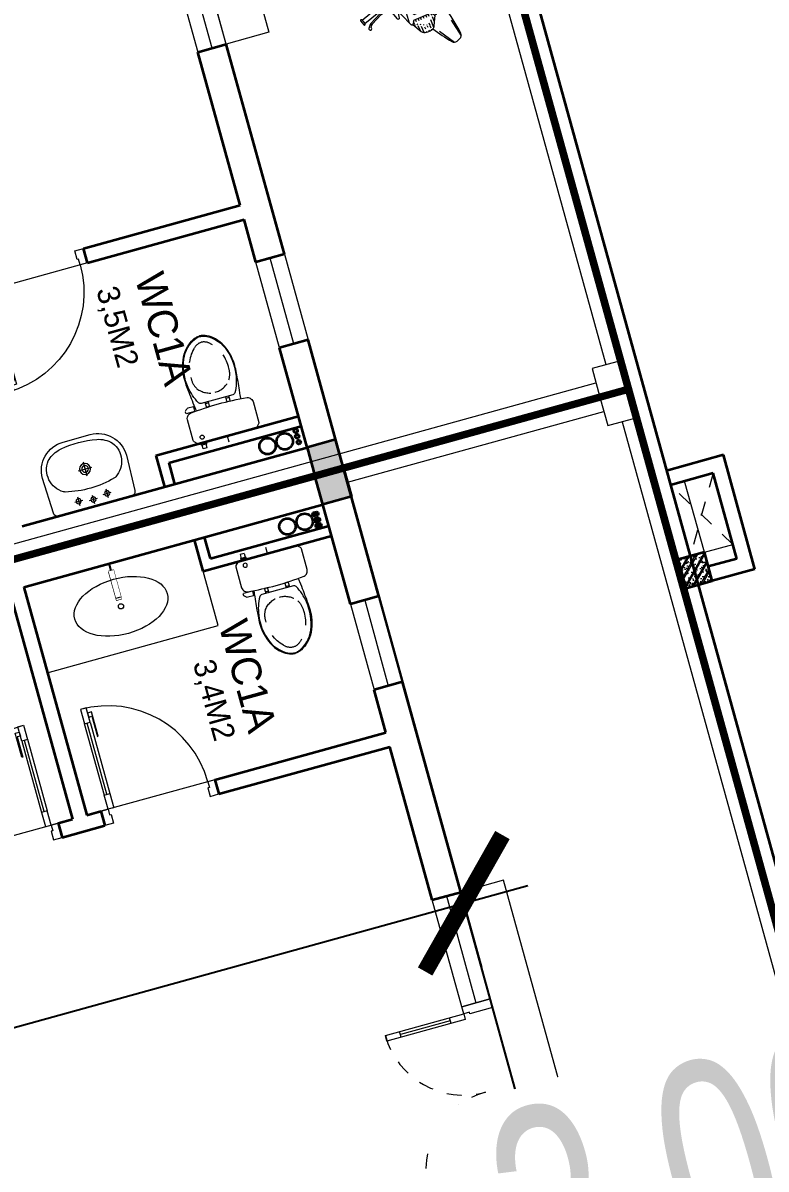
# Model space of a CAD drawing. Header units: metres. Extents: x 568336 to 569219, y 2065964 to 2066430.
# Drawn here: x 568462.32 to 568467.35, y 2066324.35 to 2066332.1 of the extents above; entities that cross this region are included whole.
import ezdxf

# ---------------------------------------------------------------- set-up
doc = ezdxf.new("R2010")
doc.units = ezdxf.units.M
for name, pattern in [('$AUDIT_BAD_LTYPE2', [0]), ('HIDDEN', [0.375, 0.25, -0.125]), ('xref-thap C (mb tang 32-2)$0$HIDDEN', [0.375, 0.25, -0.125])]:
    doc.linetypes.add(name, pattern=pattern)
doc.layers.get('0').update_dxf_attribs({"linetype": 'CONTINUOUS'})
doc.layers.get('DEFPOINTS').update_dxf_attribs({"linetype": 'CONTINUOUS'})
doc.layers.add('-AREA', color=2, linetype='CONTINUOUS', plot=False)
for name, color, linetype, lineweight in [('-CONCRETE', 1, 'CONTINUOUS', 35), ('-DIM', 9, 'CONTINUOUS', 13), ('-DOOR', 137, 'CONTINUOUS', 9), ('-FURNITURE', 46, 'CONTINUOUS', 9), ('-HATCH', 8, 'CONTINUOUS', 5), ('-HIDE', 3, 'HIDDEN', 13), ('-LINE1', 7, 'CONTINUOUS', 18), ('-STEEL1', 1, 'CONTINUOUS', 35), ('-TEXT', 7, 'CONTINUOUS', 15), ('-WALL', 4, 'CONTINUOUS', 35), ('TEXT25', 2, 'CONTINUOUS', 13)]:
    doc.layers.add(name, color=color, linetype=linetype, lineweight=lineweight)
doc.layers.add('-RANH GIOI LO DAT', color=12, linetype='CONTINUOUS')
doc.styles.add('KTHUOC', font='', dxfattribs={"width": 0.8})
doc.styles.add('T1', font='', dxfattribs={"height": 200})
doc.styles.add('vnavanth', font='', dxfattribs={"width": 0.8})
doc.styles.get('KTHUOC').set_extended_font_data('.VnArial NarrowH')
doc.styles.get('T1').set_extended_font_data('VNgeometric Light')
doc.styles.get('vnavanth').set_extended_font_data('.VnAvantH')
doc.dimstyles.new('tien', dxfattribs={"dimscale": 0, "dimtxt": 1.5, "dimasz": 0.75, "dimexe": 0.45, "dimexo": 0, "dimgap": 0.25, "dimtad": 1, "dimzin": 1, "dimtxsty": 'KTHUOC', "dimblk1": 'ARCHTICK', "dimblk2": 'ARCHTICK', "dimsah": 1, "dimcen": 1, "dimdle": 0.45, "dimclrd": 37, "dimclre": 37, "dimclrt": 7, "dimaunit": 1, "dimadec": 0, "dimazin": 0, "dimtfac": 1, "dimtix": 1, "dimtofl": 0, "dimtmove": 2, "dimatfit": 3, "dimldrblk": 'ARCHTICK', "dimfxl": 1, "dimtfill": 1, "dimtolj": 1, "dimtzin": 1, "dimarcsym": 0})

# ---------------------------------------------------------------- blocks, each defined once
blk = doc.blocks.new('A$C18091ED7')
for p, q in [((9.957147995010018e-09, -42.13376978135784), (0, -3.786117304116488e-07)), ((146.1412317672475, -26.59467297248193), (179.181621938591, -26.59467296488583)), ((146.1412317672475, -26.59467297248193), (146.1412317680188, -30.17859706786112)), ((146.1412317680188, -30.17859706786112), (165.7503655985456, -30.17859706340823)), ((153.0594147269658, -36.79204952501459), (146.1412317680188, -30.17859706786112)), ((152.3191092506386, -2.717133611440659e-07), (152.3191092568413, -26.59467297093943)), ((152.3191092506386, -2.717133611440659e-07), (179.1816219322718, -2.654269337654114e-07)), ((153.0594147269658, -36.79204952501459), (165.7503656001572, -36.79204952192958)), ((153.0594147275151, -39.73033438943094), (153.0594147269658, -36.79204952501459)), ((153.0594147275151, -39.73033438943094), (178.4413164740145, -39.73033438349376)), ((153.0594147275151, -39.73033438943094), (178.4413164740145, -39.73033438349376)), ((153.0594147275151, -39.73033438943094), (153.0594147281554, -42.13376974494895)), ((185.3594994290725, -30.17859705851879), (165.7503655985456, -30.17859706340823)), ((178.4413164733487, -36.79204951884458), (165.7503656001572, -36.79204952192958)), ((185.3594994290725, -30.17859705851879), (178.4413164733487, -36.79204951884458)), ((178.4413164733487, -36.79204951884458), (178.4413164740145, -39.73033438349376)), ((178.4413164740145, -39.73033438349376), (178.4413164746547, -42.1337697392446)), ((179.1816219322718, -2.654269337654114e-07), (179.181621938591, -26.59467296488583)), ((179.181621938591, -26.59467296488583), (185.3594994283012, -26.59467296337243)), ((185.3594994283012, -26.59467296337243), (185.3594994290725, -30.17859705851879)), ((-83.25994817525861, -267.3592828898691), (-83.259948167517, -299.9634285944048)), ((-83.25994817257379, -278.4883151478134), (-83.25994817046012, -287.6388527823146)), ((-60.91100930959874, -290.0299398849311), (-83.25994816994717, -290.0299398901407)), ((-62.88950393904452, -265.3807882612164), (-81.28145355204106, -265.3807882657275)), ((-60.91100931491019, -267.3592828844266), (-60.91100930728498, -299.9634285889624)), ((60.9110093945892, -267.3592828557594), (60.9110094022144, -299.9634285600623)), ((60.91100939990065, -290.029939856031), (83.25994826024908, -290.0299398510542)), ((62.88950401780676, -265.3807882316178), (81.2814536308033, -265.3807882273395)), ((83.25994825493763, -267.3592828505498), (83.25994826256283, -299.9634285550856)), ((83.25994825750604, -278.488315108727), (83.2599482596197, -287.6388527429954)), ((165.3959958605519, -261.9873972070927), (165.3959958671003, -289.7349902229907)), ((167.8691141396885, -259.5142789271486), (228.0810223811895, -259.5142789128586)), ((167.8691141472664, -292.2081085020036), (206.7175896017579, -292.2081084926904)), ((230.5541406641933, -274.3229751045001), (230.5541406613593, -261.9873971916386))]:
    blk.add_line(p, q)
for points in [[(230.0000000517721, -218.5046414944518, -0.1374073801801567), (225.4781190853137, -234.6482587013161), (221.7949787454636, -240.7070387715066, -0.2360805181595358), (198.2560902649639, -255.4947853636986, -0.0519608230665726), (-198.2560901437319, -255.4947854572965, -0.236080518165078), (-221.7949786317113, -240.7070388760185), (-225.4781189743626, -234.6482588077488, -0.1374073801809237), (-229.9999999484608, -218.5046416030382), (-229.9999999831671, -71.98694829508895, -0.1989123673786679), (-226.3782021181105, -63.2431547633314), (-208.8906150607545, -45.75556769772083, -0.1989123673792025), (-200.1468215308087, -42.13376982865157), (9.971699910238385e-09, -42.13376978135784), (200.1468215506357, -42.13376973403501, -0.1989123673792025), (208.8906150822841, -45.75556759897154), (226.3782021480001, -63.24315465634572, -0.1989123673791691), (230.0000000170658, -71.98694818626973)], [(144.14367173758, -618.9627606730501, -0.2124047892419209), (26.30999211127346, -734.491494372196, -0.0276853236339062), (-0.5628229983012716, -738.609219571983, -0.0222792448073508), (-26.30999181118386, -734.4914943844487, -0.2124047892421136), (-144.1436714920528, -618.9627607410075, -0.1427957259999892), (-167.2376623962118, -428.0139674870588, -0.0930051380368448), (-127.9331820271946, -309.1271633332653, -0.2564387014614383), (-111.240849547703, -299.9634286007786), (4.746470949612558e-08, -299.9634285748762), (111.2408496426324, -299.9634285482753, -0.2564387014619951), (127.933182126606, -309.1271632729331, -0.0930051380368741), (167.2376625517572, -428.0139674081001, -0.1427957260000456)]]:
    blk.add_lwpolyline(points, format="xyb", close=True)
at = {"linetype": 'xref-thap C (mb tang 32-2)$0$HIDDEN', "ltscale": 100}
blk.add_lwpolyline([(61.00044987679576, -669.0176259216969, -0.1990312026443698), (1.417429302819073e-07, -698.769823720475, -0.1990312026443799), (-61.00044960746891, -669.0176259504806, -0.2189240232571595), (-131.9321382956405, -478.313622940972, -0.1537914605682739), (-112.4681372026971, -403.989815428853, -0.2367011859554165), (5.876427167095244e-08, -347.5870280214876, -0.2367011859554843), (112.4681373467611, -403.9898153757968, -0.1537914605681893), (131.9321384748619, -478.313622878748, -0.2189240232571754)], format="xyb", close=True, dxfattribs=at)
blk.add_circle((165.7503656100234, -78.39166221523192), 13.90362011701458)
for centre, radius, start, end in [((-81.28145355158267, -267.3592828894034), 1.978494623656905, 90.00000001354867, 180.0000000133402), ((-62.88950393858613, -267.3592828848923), 1.978494623656905, 1.334021322268115e-08, 90.00000001354867), ((62.88950401826514, -267.3592828552937), 1.978494623656905, 90.00000001354867, 180.0000000133402), ((81.28145363126168, -267.3592828510155), 1.978494623656905, 1.334021322268115e-08, 90.00000001354867), ((167.8691141402633, -261.9873972065106), 2.473118279571131, 90.00000001354867, 180.0000000133402), ((167.8691141466952, -289.7349902224087), 2.473118279571131, 180.0000000133402, 270.0000000135486), ((206.717589598069, -276.6690117186226), 15.53909677420133, 270.0000000135486, 306.4658507565522), ((168.3527972659103, -224.7572911087773), 80.08895368617857, 306.4658507565522, 320.3122930343796), ((228.0810223845983, -274.3229751050822), 2.473118279571131, 320.3122930343796, 1.334021322268115e-08)]:
    blk.add_arc(centre, radius, start, end)
for points, knots in [([(-155.6468228230951, -259.4535552573798), (-156.6353001506941, -267.2522313103836), (-164.2940232875517, -328.394745314552), (-169.1545302536251, -385.0939582949213), (-183.68571763406, -527.7705276800843), (-135.602968026873, -679.1126648240606), (-50.29344375100118, -735.2493608418445), (-19.70048385594782, -741.0901266933652), (1.531116140540689e-07, -743.6724421556864)], [130.6139379315478, 130.6139379315478, 130.6139379315478, 130.6139379315478, 152.8521090939923, 311.1293507817257, 417.703951170228, 561.3833927516608, 697.6926317810714, 710.812262267882, 710.812262267882, 710.812262267882, 710.812262267882]), ([(155.6468228994709, -259.4535551877343), (156.6353002305841, -267.2522312389628), (164.2940233960289, -328.3947452375724), (169.1545303888706, -385.0939582149149), (183.6857178367027, -527.7705275934422), (135.6029683008201, -679.1126647599449), (50.29344405157826, -735.2493608178338), (19.70048415924612, -741.0901266841101), (1.530679583083838e-07, -743.6724421554536)], [130.613937934949, 130.613937934949, 130.613937934949, 130.613937934949, 152.8521090939923, 311.1293507817257, 417.703951170228, 561.3833927516608, 697.6926317810714, 710.812262267882, 710.812262267882, 710.812262267882, 710.812262267882])]:
    blk.add_open_spline(points, degree=3, knots=knots)
blk = doc.blocks.new('Sink_Cicle')
blk.add_lwpolyline([(17.49999987077899, -50.00226151314564), (-17.49999987077899, -49.99773848685436), (-17.51615354442038, -252.2967581441626), (17.48384613892995, -252.3012811850058)], close=True)
blk.add_circle((0, -300), 17.5)
at = {"layer": 'DEFPOINTS'}
blk.add_line((0, -100), (0, 0), dxfattribs=at)
blk.add_wipeout([(17.499999870775355, -50.00226151314928), (-17.49999987078263, -49.99773848685436), (-17.516153544427652, -252.29675814416623), (17.48384613892631, -252.3012811850058)])
at = {"layer": '-FURNITURE', "linetype": 'Continuous'}
blk.add_ellipse((0, -300), major_axis=(-325, 0), ratio=0.5846153846153846, dxfattribs=at)
blk.add_line((-17.51421511289664, -237.2967582757119), (17.48578462866135, -237.3012813020032))
blk = doc.blocks.new('*U18')
at = {"linetype": '$AUDIT_BAD_LTYPE2'}
for p, q in [((70, 100), (69.99999999999999, 599.9999999999982)), ((89.99999999999999, 599.9999999999982), (90, 100))]:
    blk.add_line(p, q, dxfattribs=at)
for points in [[(49.99999999999999, 599.9999999999982), (89.99999999999999, 599.9999999999982), (89.99999999999999, 699.9999999999982), (49.99999999999999, 699.9999999999982), (49.99999999999999, 599.9999999999982)], [(49.99999999999999, 602.9059272893337), (50, 100)], [(50, 100), (90, 100), (90, 0), (50, 0), (50, 100)]]:
    blk.add_lwpolyline(points)
for points in [[(118.2698876160139, 494.5156181119073), (118.2698876160139, 664.1349438079906), (89.99999999999999, 664.1349438079906), (89.99999999999999, 635.8650561920058), (112.6159100928053, 635.8650561920058), (112.6159100928053, 494.5156181119073)], [(0, 0), (50, 0), (50, -40), (60, -40), (60, -100.0001724930698), (0, -100.0001724930698)], [(799.9999999999982, 7.105427357601134e-15), (749.9999999999982, 7.105427357601134e-15), (749.9999999999982, -40), (739.9999999999982, -40), (739.9999999999982, -100.0001724930698), (799.9999999999982, -100.0001724930698)]]:
    blk.add_lwpolyline(points, close=True)
at = {"linetype": '$AUDIT_BAD_LTYPE2', "ltscale": 0.3}
blk.add_arc((50, 0), 699.9999999999982, 0, 90, dxfattribs=at)
blk = doc.blocks.new('A$C5C575821')
at = {"layer": '-CONCRETE'}
h = blk.add_hatch(color=256, dxfattribs=at)
h.dxf.hatch_style = 1
h.paths.add_polyline_path([(-0.00237559899687767, 200.0000000000146), (-0.00237559899687767, 1.455191522836685e-11), (199.9976244010031, 1.455191522836685e-11), (199.9976244010031, 200.0000000000146)])
blk.add_lwpolyline([(-0.00237559899687767, 1.455191522836685e-11), (199.9976244010031, 1.455191522836685e-11), (199.9976244010031, 200.0000000000146), (-0.00237559899687767, 200.0000000000146)], close=True, dxfattribs=at)
blk = doc.blocks.new('*U45')
for p, q in [((-1110.000000000007, 450.0000000000036), (-1150.000000000007, 450.0000000000036)), ((-1130.000000000007, 100), (-1130.000000000007, 450.0000000000036)), ((-89.99999999999997, 450.0000000000036), (-49.99999999999996, 450.0000000000036)), ((-70, 100), (-69.99999999999997, 450.0000000000036)), ((-1110.000000000007, 100), (-1150.000000000007, 100)), ((-90, 100), (-50, 100))]:
    blk.add_line(p, q)
for points in [[(-1150.000000000007, 0), (-1110.000000000007, 0), (-1110.000000000007, 550.0000000000036), (-1150.000000000007, 550.0000000000036)], [(-50, 0), (-90, 0), (-89.99999999999997, 550.0000000000036), (-49.99999999999996, 550.0000000000036)], [(-1200.000000000007, -200.0526511982753), (-1140.000000000007, -200.0526511982753), (-1140.000000000007, -40), (-1150.000000000007, -40), (-1150.000000000007, 0), (-1200.000000000007, 0)], [(0, -200.0526511982753), (-60, -200.0526511982753), (-60, -40), (-50, -40), (-50, 0), (0, 0)]]:
    blk.add_lwpolyline(points, close=True)
at = {"linetype": 'HIDDEN', "ltscale": 0.1}
for centre, radius, start, end in [((-1150.000000000894, -9.604186855958593e-10), 550.0000000010929, 7.0167092985349e-15, 89.99996073224847), ((-49.99999999985441, -2.328580127074637e-10), 550.0000000003703, 90.00003926775153, 180)]:
    blk.add_arc(centre, radius, start, end, dxfattribs=at)
blk = doc.blocks.new('M39-T1')
at = {"layer": '-CONCRETE'}
for centre, radius in [((197664.2165554952, -1485551.43145594, 5.66516857499076e-09), 55), ((197633.3897975212, -1485460.934647842, 5.66516857499076e-09), 13), ((197633.3897977119, -1485473.779146109, 5.66516857499076e-09), 13), ((197675.1392155372, -1485460.934647842, 5.66516857499076e-09), 13), ((197675.1392157279, -1485473.779146109, 5.66516857499076e-09), 13), ((197713.4092024869, -1485460.934647842, 5.66516857499076e-09), 13), ((197713.4092026776, -1485473.779146109, 5.66516857499076e-09), 13), ((197664.2165554952, -1485672.273906145, 5.66516857499076e-09), 55)]:
    blk.add_circle(centre, radius, dxfattribs=at)
at = {"layer": '-DOOR'}
blk.add_line((200359.4224957259, -1485201.696641126), (203109.4224957261, -1485201.766842873), dxfattribs=at)
for points in [[(198884.3554308996, -1485201.759878365), (198284.3554308996, -1485201.759878365), (198284.3554308996, -1485401.731742), (198884.3554308996, -1485401.731742)], [(200359.4224957261, -1485201.749292437), (201109.422495726, -1485201.749292437), (201109.422495726, -1485401.696641103), (200359.4224957261, -1485401.696641103)]]:
    blk.add_lwpolyline(points, close=True, dxfattribs=at)
for points in [[(198284.3554308996, -1485301.731742), (198884.3554308996, -1485301.745810182)], [(200359.4224957261, -1485301.72296677), (201109.4224957261, -1485301.722966771)]]:
    blk.add_lwpolyline(points, dxfattribs=at)
at = {"layer": '-FURNITURE'}
blk.add_lwpolyline([(198184.3554307088, -1486301.731742116), (197584.3554307088, -1486301.731742116), (197584.355430731, -1487501.731742105), (198184.355430731, -1487501.731742105)], close=True, dxfattribs=at)
at = {"layer": '-HATCH'}
for p, q in [((199184.3554308861, -1486601.731742152), (199184.3554308566, -1487401.731742152)), ((199184.3554308861, -1488501.73174216), (199184.3554308566, -1487701.73174216))]:
    blk.add_line(p, q, dxfattribs=at)
at = {"layer": '-LINE1', "ltscale": 10}
for p, q in [((197584.3554308799, -1483301.731742124), (201884.3554308799, -1483301.731742124)), ((197484.3554308201, -1485201.731742078), (197484.3554308799, -1483401.731742124))]:
    blk.add_line(p, q, dxfattribs=at)
blk.add_lwpolyline([(197384.3554308799, -1483401.731742124), (197584.3554308799, -1483401.731742124), (197584.3554308799, -1483201.731742124), (197384.3554308799, -1483201.731742124)], close=True, dxfattribs=at)
at = {"layer": '-LINE1'}
blk.add_lwpolyline([(203109.4224957261, -1485201.766842873), (203109.4224957261, -1484901.766842873), (200359.4224957259, -1484901.766842873), (200359.4224957259, -1485201.626439414)], dxfattribs=at)
at = {"layer": '-RANH GIOI LO DAT', "linetype": 'HIDDEN', "ltscale": 10, "const_width": 50}
blk.add_lwpolyline([(197384.3554308799, -1483201.731742124), (197384.3554313568, -1503530.874939661), (206384.3554308799, -1503469.83106635), (206384.3554308799, -1483201.731743078)], close=True, dxfattribs=at)
at = {"layer": '-WALL', "linetype": 'Continuous', "ltscale": 10}
for p, q in [((197384.3555039209, -1501083.341195616), (197384.3554308085, -1485201.731742078)), ((197584.3554308085, -1487501.731742105), (197584.3554308085, -1485401.731742076))]:
    blk.add_line(p, q, dxfattribs=at)
at = {"layer": '-WALL'}
for p, q in [((198284.3554308996, -1485201.731742), (197384.3554308996, -1485201.731742)), ((198284.3554308996, -1485201.731742), (198284.3554308996, -1485401.731742)), ((200359.4224957259, -1485201.626439414), (198884.3554308996, -1485201.759878365)), ((198884.3554308996, -1485201.759878365), (198884.3554308996, -1485401.731742)), ((200359.4224957259, -1485401.613219268), (200359.4224957259, -1485201.656165816)), ((198284.3554308996, -1485401.731742), (197584.3554308996, -1485401.731742)), ((197734.3554307087, -1486231.731742116), (197734.3554307087, -1485401.731742074)), ((197804.3554307087, -1486301.731742116), (197804.3554307087, -1485401.731742074)), ((199184.4895605524, -1485401.731742), (198884.3554308996, -1485401.731742)), ((199184.3554308861, -1486601.731742152), (199184.3554309304, -1485401.731742164)), ((199284.3554308861, -1486601.731742155), (199284.3554309304, -1485401.731742056)), ((200359.4224957259, -1485401.613219268), (199284.4895605524, -1485401.731742)), ((197734.3554307087, -1486231.731742116), (197584.3554307087, -1486231.731742116)), ((197804.3554307087, -1486301.731742116), (197584.3554307088, -1486301.731742116)), ((199184.3554308861, -1486601.731742152), (199284.3554308861, -1486601.731742155)), ((199184.3554308566, -1487401.731742152), (199284.3554308566, -1487401.731742155)), ((199184.3554308529, -1487501.731742164), (199184.3554308566, -1487401.731742152)), ((199284.3554308455, -1487701.731742157), (199284.3554308566, -1487401.731742155)), ((197584.355430731, -1487501.731742105), (199184.3554308529, -1487501.731742164)), ((197584.3554307273, -1487601.731742105), (199184.3554308492, -1487601.731742164)), ((199184.3554308455, -1487701.73174216), (199184.3554308492, -1487601.731742164)), ((199184.3554308566, -1487701.73174216), (199284.3554308566, -1487701.731742157))]:
    blk.add_line(p, q, dxfattribs=at)
at = {"layer": '-DOOR'}
for name, p, rotation in [('*U45', (201109.422495726, -1485401.766842762), 180), ('*U18', (199184.3554308861, -1487401.731742152), 90.00000000000001)]:
    blk.add_blockref(name, p, dxfattribs=dict(at, rotation=rotation))
at = {"layer": '-DOOR', "xscale": -1, "rotation": 90}
blk.add_blockref('*U18', (199184.3554308861, -1487701.73174216), dxfattribs=at)
at = {"layer": '-FURNITURE', "xscale": -1, "rotation": 90}
blk.add_blockref('A$C18091ED7', (197762.2216608993, -1485851.731742095), dxfattribs=at)
at = {"layer": '-WALL', "xscale": -1}
blk.add_blockref('A$C5C575821', (197584.3530552211, -1485401.731742078), dxfattribs=at)
at = {"layer": '-TEXT', "color": 2, "style": 'vnavanth'}
blk.add_text('wc1A', height=199.9591899200177, dxfattribs=at).set_placement((198180.7845525296, -1486300.15185815))
at = {"layer": 'TEXT25', "style": 'T1'}
blk.add_text('3,4M2', height=150, rotation=1.005123984043621e-08, dxfattribs=at).set_placement((198384.7115109356, -1486536.103089878))
at = {"layer": '-FURNITURE', "rotation": 90.00000000000001}
blk.add_blockref('Sink_Cicle', (197584.3554306424, -1486901.73174211), dxfattribs=at)
at = {"layer": '-AREA'}
blk.add_lwpolyline([(197384.1944173975, -1501083.341195617), (204384.3530554816, -1501083.341163391), (204384.3554308996, -1485201.731742), (197384.3554309268, -1485201.731742)], close=True, dxfattribs=at)
blk = doc.blocks.new('A$C4ace49fd')
for p, q in [((167.3150646772119, 413.5036235380248), (223.9098246101057, 413.5036235380248)), ((195.0000362145074, 382.7262792410475), (195.0000362145074, 442.8621556685976)), ((267.3150646772119, 428.5036235379957), (323.9098246101057, 428.5036235379957)), ((295.0000362145074, 397.7262792410038), (295.0000362145074, 457.8621556685684)), ((367.3150646772119, 413.5036235380248), (423.909824610193, 413.5036235380248)), ((395.0000362144201, 382.7262792410475), (395.0000362144201, 442.8621556685976)), ((295.0000362145074, 165.4084015273256), (295.0000362145074, 263.9644212280764)), ((248.878101051203, 214.809703738807), (342.0929997641942, 214.809703738807))]:
    blk.add_line(p, q)
for points in [[(0, 199.9999999999854, 0.4142135623730951), (200, -1.455191522836685e-11), (389.9999999999418, -1.455191522836685e-11, 0.4142135623730951), (589.9999999999418, 199.9999999999854), (581.0512658710359, 446.0901885431813, 0.4097994549518753), (551.0711533617578, 474.9999999999854), (38.92891906714067, 474.9999999999854, 0.4036072201438357), (8.94873412878951, 446.0901885431813)], [(176.634552330419, 39.7484321846714, 0.09077342783643912), (424.2613903667079, 42.82284094158967, 0.1498865017082378), (521.3666006048443, 96.04628407930431, 0.4307216577035757), (481.9063814581605, 321.2626293200155, 0.08063720347495155), (470.217626080208, 326.5247144485911, 0.1277315864282508), (124.5233141639037, 329.2879201060714, 0.07420783728193123), (113.6209024494747, 324.7523191320797, 0.4430921134254459), (68.63339939509751, 96.04628407930431, 0.1336395095905137), (154.042415008531, 45.63158827564621, 0.0336171722527546)]]:
    blk.add_lwpolyline(points, format="xyb", close=True)
for centre, radius in [((195.0000362145074, 413.5036235380248), 17.5), ((295.0000362145074, 428.5036235379957), 17.5), ((395.0000362144201, 413.5036235380248), 17.5), ((295.0000362145074, 214.809703738807), 37.50000000000001), ((295.0000362145074, 214.809703738807), 22.50000000000001), ((295.0000362145074, 214.809703738807), 22.50000000000001)]:
    blk.add_circle(centre, radius)
blk = doc.blocks.new('A$C49AC32B8')
h = blk.add_hatch()
h.set_pattern_fill('ANSI31', color=256, scale=100, angle=404.9999999999999, style=0)
h.set_pattern_definition([(90, (1628.178583184657, -139081.3939594029), (-12.5, 1.419760918143566e-15), [])])
h.paths.add_polyline_path([(-545.4389741411724, -149.292006695312), (-545.4389741411724, -106.7108410141846), (-667.4265335844539, -106.7108410141846), (-667.4265335844539, -149.292006695312)])
h.paths.add_polyline_path([(-545.4389741411724, 276.2662267598025), (-545.4389741411724, 318.84739244093), (-667.4265335844539, 318.84739244093), (-667.4265335844539, 276.2662267598025)])
h = blk.add_hatch()
h.set_pattern_fill('ANSI31', color=256, scale=150, angle=315, style=0)
h.set_pattern_definition([(2.19715477805175e-15, (1485.970044401409, -142180.9177466815), (1.685552167365288e-15, 18.75), [])])
edge = h.paths.add_edge_path()
edge.add_arc((142.4224115581892, 0.6785372878184717), 10, 291.0633923268034, 432.0495413373955)
edge.add_arc((142.4224115582474, 168.8768484580614), 10, 287.9504586626045, 428.9366076731966)
edge.add_arc((203.6383034269384, 62.78106710705833), 30.00000000000001, 298.7341714601648, 336.6847551905135)
edge.add_arc((203.6383034269384, 106.7743186388507), 30.00000000000001, 383.3152448094864, 421.2658285398352)
edge.add_line((152.140649993642, 3.03562059394244), (218.0606998045405, 36.47527909896962))
edge.add_line((152.1406499937002, 166.5197651519375), (218.0606998045405, 133.0801066469685))
edge.add_line((145.5043569476984, 10.19177083989416), (128.8174500554742, 17.6987576528154))
edge.add_line((128.8174500554742, 17.6987576528154), (128.8174500554742, 82.08632680154915))
edge.add_line((128.8174500554742, 146.4738959502829), (128.8174500554742, 82.08632680154915))
edge.add_line((145.5043569477566, 159.3636149059857), (128.8174500554742, 146.4738959502829))
edge.add_arc((152.5525625419978, 84.79817839308453), 85.62828520288406, 336.6847551905135, 359.9862926856208)
edge.add_arc((152.5525625419978, 84.75720735282448), 85.62828520288406, 360.0137073143792, 383.3152448094864)
for points in [[(-244.159068062756, 438.0154885223419, 0.9999999999999999), (-248.2430734565423, 447.1435167838754), (-248.2430734565423, 447.1435167838172), (-280.1911723719968, 432.8494979058269), (-280.191172372055, 432.8494979057687, 0.9999999999999999), (-276.1071669782104, 423.7214696442352)], [(-9.5493933444086, -301.3492301631959), (-41.6831618892902, -188.5098808552029), (6.508197082061088, -167.3083462980467), (6.50819708200288, -167.3083462980467), (-21.32710195719847, -52.13001471579264), (-21.32710195714026, -52.13001471590906, -0.2138118228335009), (-21.1106249995355, -43.95429530206093), (-21.1106249994773, -43.95429530194451), (32.24943819522741, 67.1463459651095), (32.24943819522741, 67.14634596525502, 0.2018820073483003), (32.63213920601993, 74.89595198751704), (32.63213920601993, 74.89595198757524), (0.3335099903924856, 163.635706436773), (0.3335099904506933, 163.6357064366857, 0.2018820073578288), (-4.941006723529426, 169.3262535986833), (-4.941006723471219, 169.3262535986541), (-117.2313022529415, 220.1350949946027), (-117.2313022528833, 220.1350949945445, -0.2138118228338068), (-122.6523843629111, 226.2589107138156), (-122.6523843629693, 226.2589107138447), (-175.3645126568445, 332.3828169244916), (-175.3645126568445, 332.3828169244916), (-225.9093191228749, 317.6473262168984), (-277.909165306628, 433.8704992542444)], [(-184.9648569262645, 329.5839975469389), (-210.7405260885425, 417.99816950694), (-210.7405260886007, 417.998169507202, -0.1192456420777983), (-211.3935427420947, 432.0919050858174), (-211.3935427420365, 432.0919050861376), (-207.3890161612944, 452.7946925294927)], [(-199.4700898697774, 441.0775953799712, 2.50980799952919), (-207.4947705015366, 452.2479588310925)], [(-199.4700898698356, 441.0775953800003), (-201.1160760876664, 432.5680994097311), (-201.1160760876664, 432.5680994094109, 0.1192456420777983), (-200.4630594342307, 418.4743638307955), (-200.4630594341725, 418.4743638305335), (-175.3645126568445, 332.3828169245207)], [(-839.1161323166743, 283.8315398601808), (-712.0490552992269, 328.9422595075557), (-712.0490552989941, 328.942259507643, -0.0854912519851607), (-702.0123332152434, 330.6709983080909), (-535.1100028215733, 330.6709983080909), (-535.1100028215733, 315.4303194140484), (-535.1100028215733, 315.4303194140484, 0.3895943333915547), (-507.6503770142735, 285.5380712724109), (-507.6503770143318, 285.5380712724109), (-284.794791265711, 280.8480463859269), (-284.7947912656527, 280.8480463859269, 0.03866847091787411), (-280.1616323773342, 280.8133793471025), (-280.1616323779745, 280.813379346986, 0.005074925713458879), (-209.8619974894391, 282.9773453654016)], [(-225.9093191228749, 317.6473262168984), (-162.9714295322483, 181.6710258228813), (-162.9714295321901, 181.6710258228231, 0.2138118228338068), (-157.5503474221041, 175.5472101035521), (-157.5503474222205, 175.5472101035812), (-95.35288718822994, 131.7055302272311), (-61.19221527737682, 37.84985551873615), (-80.65734545330633, -35.71457651995661), (-80.65734545336454, -35.71457652010213, 0.2138118228335009), (-80.8738224109693, -43.89029593395026), (-80.8738224110275, -43.89029593380474), (-41.6831618892902, -188.5098808552029)], [(-593.7887365464412, 213.8443021384992, 0.2596598202058564), (-1245.081638271717, 188.6918557643476, 0.2596598202058564)], [(-765.275329157681, -103.7192062937429, 0.08051368885980273), (-402.7283814896073, -28.09464289808602), (-402.7283814852417, -28.09464289593234, 0.2011014502545712), (-366.2084507265536, 84.77769287321644), (-366.2084507265536, 84.77769287269257, 0.2011014502545712), (-402.7283814852417, 197.6500286418413), (-402.7283814896073, 197.650028643995, 0.08051368885980273), (-765.275329157681, 273.2745920396519)], [(-149.0084485098778, 279.3208638191682), (-78.08440959695145, 290.7099822685814), (73.50306051949156, 248.6645865442515, -1.090750680407592), (73.50306051949156, 233.6645865442515, 0.1743998105966915), (37.90123791768565, 219.8475148995749), (146.0164180370339, 178.2086820094373), (146.0164180370339, 178.2086820094373, -0.7066395085949505), (145.5043569477566, 159.3636149060148)], [(-64.00588333574706, 196.0517861466033, 0.3300081448799674), (-78.08440959636937, 272.1447489533275), (-78.08440959695145, 272.1447489538805, -0.7520152032123842), (-78.08440959695145, 290.7099822686105)], [(231.595225021505, 117.688358789379, 0.02427356090685839), (362.0954215740494, 200.5508618512067), (362.0954215572856, 200.5508618393324, 0.338505915077381), (372.9953940612904, 235.327339032443), (372.9953940612904, 235.3273390324139), (372.9953940612904, 235.327339032443), (364.1901978115493, 259.519416902458), (364.1901978116657, 259.5194169021961, 0.3385059150852406), (333.4864457959484, 279.1533767361361), (333.4864457957156, 279.153376736107, 0.03261255327653435), (128.1956704928598, 248.322794345946), (128.1956704932672, 248.3227943460333), (126.992315634765, 238.3752921921368), (52.51120247578365, 214.2207206594576)], [(159.8681022348756, 254.8789591541681, 0.6717681288467189), (145.1963268186955, 286.0945252760248), (145.1963268186955, 286.0945252760539), (69.65256078893435, 278.6991427001885), (69.65256078910897, 278.6991427002176, 0.7345421810748096), (70.7772663308715, 249.8378046483958)], [(-1029.577840318467, 202.1950865371145, 0.2183083330708893), (-1078.936857682973, 224.1723392448439), (-1078.936857682973, 224.1723392448439), (-1359.84450721895, 164.1840616499067), (-1359.844507219183, 164.1840616498775, 0.3538507973820654), (-1399.402375822741, 115.2865986083161), (-1399.402375822741, 84.7776928729545), (-1399.402375822741, 54.26878713759288, 0.3538507973820654), (-1359.844507219183, 5.371324096031458), (-1359.844507218892, 5.37132409597325), (-1078.936857682973, -54.61695349893489), (-1078.936857682973, -54.61695349893489, 0.2183083330708886), (-1029.577840318467, -32.63970079120554)], [(-1280.337645180087, 160.711920374375, 0.1128449918186311), (-1300.029146350076, 120.7273152418893)], [(-1074.585206339281, 204.6506825882061), (-1072.863570921909, 196.9273672645613), (-1072.863570921618, 196.9273672645613, 0.3791726374951046), (-1160.783054605388, 97.65974351174009)], [(-402.7283814856492, 141.0837093855771, 0.3656845949585406), (-444.3441294179938, 190.3757403567834, 0.03571140310171705), (-794.4215751944284, 230.8127666064356), (-1072.863570921909, 196.9273672645322)], [(-414.5235872621124, -3.783458088862972, 0.3158788919891962), (-414.5235872621124, 173.3388438348302)], [(-74.82972412576783, -66.19395128435644), (-259.4347668316041, -17.68836589147759), (-259.4347668309638, -17.68836589069178, 0.3366814697980669), (-259.4347668309638, 187.2437516366008), (-259.4347668316041, 187.2437516373575), (-175.7307194271416, 209.2372668718563)], [(136.7749210996262, 181.7678967857901), (-58.42561328233569, 160.4536910950665), (-58.42561328152078, 160.4536910954157, 0.1148743773105328), (-118.0558324951271, 115.6357831898604), (-118.0558324946032, 115.6357831904716, 0.3636282567077921), (-118.0558324946032, 51.40330409635135), (-118.0558324950689, 51.40330409687522, 0.1174189023891587), (-56.91118434796226, 5.925817995313992)], [(152.140649993642, 3.03562059394244), (218.0606998045405, 36.47527909896962), (218.0606998043659, 36.47527909888231, 0.1671209598217696), (231.1885365830094, 50.90737126102249), (231.1885366118804, 50.90737124923544, 0.1020239280746679), (238.1808452944097, 84.77769287347837), (238.1808452944097, 84.77769287240153, 0.1020239280746679), (231.1885366118804, 118.6480144966736), (231.1885365830094, 118.6480144848574, 0.1671209598217697), (218.0606998043659, 133.0801066470267), (218.0606998045405, 133.0801066469685), (152.1406499937002, 166.5197651519375)], [(-1300.029146350076, 48.8280705039906, 0.1128449918186311), (-1280.337645180087, 8.843465371533966)], [(-1072.863570921618, -27.37198151865232, -0.3791726374951045), (-1160.783054605388, 71.89564223416892, 0.3791726374951045), (-1072.863570921618, -27.37198151865232), (-1072.863570921909, -27.37198151865232), (-1074.585206339281, -35.0952968422971)], [(-1072.863570921909, -27.37198151862322), (-794.4215751944284, -61.25738086052661), (-794.4215751947195, -61.25738086055571, 0.03571140310171787), (-444.3441294179938, -20.82035461087435), (-444.3441294187505, -20.82035461101987, 0.3656845949585406), (-402.7283814856492, 28.47167636033191)], [(-16.69012869455037, -71.31712110301669), (146.0164180369757, -8.653296263557422), (146.0164180369757, -8.653296263557422, 0.7066395085950298), (145.5043569477566, 10.19177083986506)], [(-1245.081638271658, -19.13647001846766, 0.2596598202058599), (-593.7887365464412, -44.28891639259018)], [(37.90123791774386, -50.29212915366588, 0.1743998105964548), (73.50306051949156, -64.1092007983425), (73.50306051949156, -64.1092007983425, -1.090750680407592), (73.50306051949156, -79.1092007983425), (73.50306051949156, -79.1092007983425), (-9.259304346662248, -102.0647681629234)], [(-61.17117457676795, -116.5961068007928), (-135.9304356086359, -117.2406186906919), (-135.9304356063658, -117.2406186908374, 0.01041692167366446), (-280.1616323779745, -111.2579936011061), (-280.1616323773342, -111.2579936011934, 0.03866847091787422), (-284.7947912656527, -111.2926606400179), (-284.794791265711, -111.2926606400179), (-507.6503770143318, -115.9826855265019), (-507.6503770142735, -115.9826855265019, 0.3895943333915547), (-535.1100028215733, -145.8749336681394), (-535.1100028215733, -145.8749336681394), (-535.1100028215733, -161.1156125621819), (-702.0123332152434, -161.1156125621819, -0.0854912519851608), (-712.0490552989941, -159.386873761734), (-712.0490552992269, -159.3868737616467), (-839.1161323166743, -114.2761541142718)], [(-2.645139715255937, -171.3353086117022), (34.44108641191269, -255.6327745035414), (34.44108641173807, -255.632774503134, 0.1192456420859139), (43.00012523776968, -266.8489533404827), (43.00012523776968, -266.8489533405409), (59.37526582679129, -280.1341485498015)], [(6.508197082061088, -167.3083462980467), (42.62017444285448, -249.3913322945773), (42.62017444267985, -249.3913322941698, 0.1192456420859139), (51.17921326865326, -260.6075111315185), (51.17921326871146, -260.6075111315768), (57.90991043866961, -266.0681436868217)], [(-11.95379919224069, -302.0339436207323, 0.9999999999999999), (-9.21494536238606, -311.6515670121189), (-9.21494536238606, -311.6515670121189), (24.44673650743789, -302.0655786075986), (24.4467365074961, -302.0655786075986, 0.9999999999999999), (21.70788267764146, -292.447955216212)], [(58.94281965497066, -279.7833038178687, 2.509807999542432), (57.90991043866961, -266.0681436867926)]]:
    blk.add_lwpolyline(points, format="xyb")
for points in [[(-276.1071669782687, 423.7214696442643), (-244.159068062756, 438.0154885222837)], [(-196.8357528106717, 326.1232369223544), (-246.441075128183, 436.9944871738953)], [(81.54344864320592, 203.0394152659392), (117.9918543671083, 217.4488701617338), (126.992315634765, 238.3752921921368)], [(227.0600909732457, 252.5364712025439), (352.1614275738539, 274.5330976555524)], [(-1205.695137299335, 156.4804628667298), (-1241.95474663921, 152.8193856477556)], [(-1074.760005124524, 204.6133540281844), (-1185.695137299335, 180.922979220235), (-1185.695137299335, 84.7776928729545), (-1185.695137299335, -11.36759347432599), (-1074.760005124524, -35.0579682822754)], [(-1136.037692900194, 163.51366833875), (-1185.695137299335, 158.499832234269)], [(-402.7283814856492, 28.47167636033191), (-794.4215751944284, -61.25738086052661), (-794.4215751944284, -61.25738086052661), (-794.4215751944284, 84.7776928729545), (-794.4215751944284, 230.8127666064356), (-794.4215751944284, 230.8127666064356), (-402.7283814856492, 141.0837093855771)], [(37.90123791768565, 219.8475148995458), (-61.08615448823548, 194.7306742966284)], [(145.5043569477566, 159.3636149059857), (128.8174500554742, 146.4738959502829), (128.8174500554742, 82.08632680154915), (128.8174500554742, 17.6987576528154), (145.5043569476984, 10.19177083989416)], [(263.4590867581137, 152.5310521924221), (373.4314294268552, 216.0942478524921)], [(-1261.95474663921, 150.8000162802455), (-1289.092979644978, 148.0599104591929)], [(-1261.95474663921, 18.75536946566353), (-1289.092979644978, 21.4954752867161)], [(-1205.695137299335, 13.07492287917921), (-1241.95474663921, 16.73600009815345)], [(-1136.037692900194, 6.041717407159013), (-1185.695137299335, 11.05555351164003)], [(-58.42561328233569, 6.379570338012854), (131.2681746335875, -14.33334638989254)], [(37.90123791768565, -50.29212915363678), (-21.1106249994773, -43.95429530194451)], [(-1121.193398937321, -185.0864796404094), (-1164.502061909909, -185.0864796404094), (-1164.502061909909, -99.16178400161516), (-1030.890493620216, -99.16178400161516)], [(-858.5580480475619, -115.6734909612751), (-858.5580480475619, -185.0864796404094), (-892.0294821686985, -185.0864796404094)], [(-13.96330759194097, -176.3146769566119), (19.30347682975116, -293.1326686736611)], [(-11.95379919224069, -302.0339436207614), (21.70788267758326, -292.4479552161829)]]:
    blk.add_lwpolyline(points)
for points in [[(-667.4265335844539, 318.84739244093), (-667.4265335844539, 276.2662267598025), (-545.4389741411724, 276.2662267598025), (-545.4389741411724, 318.84739244093)], [(-381.7948602306715, 206.9338385699193), (-381.7948602306715, 261.7011481823101), (-372.9670849182003, 261.7011481823101), (-372.9670849182003, 206.9338385699193)], [(-361.7948602306715, 206.9338385699193), (-361.7948602306715, 261.7011481823101), (-352.9670849182003, 261.7011481823101), (-352.9670849182003, 206.9338385699193)], [(-341.7948602306715, 206.9338385699193), (-341.7948602306715, 261.7011481823101), (-332.9670849182003, 261.7011481823101), (-332.9670849182003, 206.9338385699193)], [(-321.7948602306715, 206.9338385699193), (-321.7948602306715, 261.7011481823101), (-312.9670849182003, 261.7011481823101), (-312.9670849182003, 206.9338385699193)], [(-301.7948602306715, 206.9338385699193), (-301.7948602306715, 261.7011481823101), (-292.9670849182003, 261.7011481823101), (-292.9670849182003, 206.9338385699193)], [(-1261.95474663921, 164.6376177432066), (-1300.029146350251, 156.5067688222443), (-1300.029146350251, 84.7776928729545), (-1300.029146350251, 13.04861692366467), (-1300.029146350251, 13.04861692366467), (-1261.95474663921, 4.91776800270236), (-1261.95474663921, 84.7776928729545)], [(-1241.95474663921, 168.9086497135977), (-1241.95474663921, 84.7776928729545), (-1241.95474663921, 0.6467360323113098), (-1241.95474663921, 0.646736032282206), (-1205.695137299335, -7.096561503934936), (-1205.695137299335, -7.096561503934936), (-1205.695137299335, 84.7776928729545), (-1205.695137299335, 176.6519472498439), (-1205.695137299335, 176.6519472498439)], [(-1160.783054605388, 84.7776928729254), (-1160.783054605388, 97.65974351174009)], [(-1160.783054605388, 84.77769287298361), (-1160.783054605388, 71.89564223416892)], [(94.89089080263511, 131.9951299828645), (94.89089080263511, 34.83813145021486), (44.47260841165553, 34.83813145021486), (44.47260841165553, 131.9951299828645)], [(84.89089080263511, 121.9951299828645), (84.89089080263511, 44.83813145027307), (54.47260841165553, 44.83813145021486), (54.47260841165553, 121.9951299828354)], [(-381.7948602306715, -37.37845282401031), (-381.7948602306715, -92.14576243640113), (-372.9670849182003, -92.14576243640113), (-372.9670849182003, -37.37845282401031)], [(-361.7948602306715, -37.37845282401031), (-361.7948602306715, -92.14576243640113), (-352.9670849182003, -92.14576243640113), (-352.9670849182003, -37.37845282401031)], [(-341.7948602306715, -37.37845282401031), (-341.7948602306715, -92.14576243640113), (-332.9670849182003, -92.14576243640113), (-332.9670849182003, -37.37845282401031)], [(-321.7948602306715, -37.37845282401031), (-321.7948602306715, -92.14576243640113), (-312.9670849182003, -92.14576243640113), (-312.9670849182003, -37.37845282401031)], [(-301.7948602306715, -37.37845282401031), (-301.7948602306715, -92.14576243640113), (-292.9670849182003, -92.14576243640113), (-292.9670849182003, -37.37845282401031)], [(-1164.502061909909, -135.36604006989), (-1164.502061909909, -160.7762134565164), (-1188.362174022855, -160.7762134565164), (-1188.362174022855, -135.36604006989)], [(-892.0294821686985, -190.35885172505), (-892.0294821686985, -123.4704870539026), (-1121.193398937321, -123.4704870539026), (-1121.193398937321, -190.35885172505)], [(-1110.542459351738, -130.475840632851), (-1110.542459351738, -138.1656926211035), (-1063.159178563248, -138.1656926211035), (-1063.159178563248, -130.475840632851)], [(-1110.542459351738, -144.5738275319636), (-1110.542459351738, -152.2636795202161), (-1063.159178563248, -152.2636795202161), (-1063.159178563248, -144.5738275319636)], [(-667.4265335844539, -149.292006695021), (-667.4265335844539, -106.7108410138935), (-545.4389741411724, -106.7108410138935), (-545.4389741411724, -149.292006695021)], [(-1110.542459351738, -159.3126166602779), (-1110.542459351738, -167.0024686485303), (-1063.159178563248, -167.0024686485303), (-1063.159178563248, -159.3126166602779)]]:
    blk.add_lwpolyline(points, close=True)
for points in [[(-366.497982140776, 187.2437516373866), (-379.290811436862, 187.2437516373866), (-379.2908114365709, 187.2437516370082, -0.3639376103180927), (-379.2908114365709, -17.68836589112834), (-379.290811436862, -17.68836589147759), (-366.497982140776, -17.68836589147759), (-366.4979821401939, -17.68836589069178, 0.3366814697980669)], [(-328.9318847626273, 187.2437516373866), (-341.7247140586551, 187.2437516373866), (-341.724714058364, 187.2437516370082, -0.3639376103180927), (-341.724714058364, -17.68836589112834), (-341.7247140587133, -17.68836589147759), (-328.9318847626273, -17.68836589147759), (-328.9318847620452, -17.68836589069178, 0.3366814697980669)], [(-310.7327410916623, 187.2437516373866), (-297.9399117956345, 187.2437516373866), (-297.9399117949943, 187.2437516366008, -0.3366814697980669), (-297.9399117949943, -17.68836589069178), (-297.9399117956345, -17.68836589147759), (-310.7327410916623, -17.68836589147759), (-310.7327410913713, -17.68836589112834, 0.3639376103180927)], [(-1379.402375822741, 115.2865986083161), (-1379.402375822741, 84.7776928729545), (-1379.402375822741, 54.26878713759288), (-1379.402375822741, 54.26878713759288, 0.3538507973820654), (-1355.667654660618, 24.93030931266185), (-1355.667654660443, 24.93030931263274), (-1320.029146350251, 17.31964889405572), (-1320.029146350251, 17.31964889408482), (-1320.029146350251, 84.7776928729545), (-1320.029146350251, 152.2357368518242), (-1320.029146350251, 152.2357368518533), (-1355.667654660501, 144.6250764332472), (-1355.667654660618, 144.6250764332472, 0.3538507973820654)]]:
    blk.add_lwpolyline(points, format="xyb", close=True)
blk = doc.blocks.new('M40-T1')
at = {"layer": '-CONCRETE'}
for centre, radius in [((205225.0395781849, -1552250.2757624, 5.66516857499076e-09), 13), ((205263.3095651345, -1552250.2757624, 5.66516857499076e-09), 13), ((205305.0589831505, -1552250.2757624, 5.66516857499076e-09), 13), ((205274.2322251766, -1552340.772570498, 5.66516857499076e-09), 55), ((205274.2322251766, -1552461.615020703, 5.66516857499076e-09), 55)]:
    blk.add_circle(centre, radius, dxfattribs=at)
at = {"layer": '-DOOR'}
blk.add_line((202579.0550869368, -1552005.935827871), (199829.0550869368, -1552006.006029618), dxfattribs=at)
for points in [[(202579.0550869366, -1552005.988479181), (201829.0550869369, -1552005.988479181), (201829.0550869369, -1552205.935827848), (202579.0550869366, -1552205.935827848)], [(204054.0933499629, -1552006.016854598), (204654.0933499629, -1552006.016854598), (204654.0933499629, -1552205.988718233), (204054.0933499629, -1552205.988718233)]]:
    blk.add_lwpolyline(points, close=True, dxfattribs=at)
for points in [[(202579.0550869366, -1552105.962153515), (201829.0550869368, -1552105.962153515)], [(204654.0933499629, -1552105.988718233), (204054.0933499629, -1552106.002786416)]]:
    blk.add_lwpolyline(points, dxfattribs=at)
at = {"layer": '-HATCH'}
blk.add_line((203754.0169095613, -1553305.988718231), (203754.016909575, -1554105.988718231), dxfattribs=at)
at = {"layer": '-LINE1', "ltscale": 10}
blk.add_lwpolyline([(205354.0933499628, -1550205.988719187), (205554.0933499628, -1550205.988719187), (205554.0933499628, -1550005.988719187), (205354.0933499628, -1550005.988719187)], close=True, dxfattribs=at)
at = {"layer": '-LINE1'}
for points in [[(205354.0933499628, -1550105.988719178), (200054.0933499628, -1550105.988718948)], [(205454.093350435, -1570135.131916246), (205454.0933499676, -1550205.988719187)], [(199829.0550869368, -1552006.006029618), (199829.0550869368, -1551706.006029618), (202579.0550869368, -1551706.006029618), (202579.0550869368, -1552005.865626158)]]:
    blk.add_lwpolyline(points, dxfattribs=at)
at = {"layer": '-RANH GIOI LO DAT', "linetype": 'HIDDEN', "ltscale": 10, "const_width": 50}
blk.add_lwpolyline([(194554.0933499628, -1550005.98871871), (194554.0933495009, -1565409.741094313), (199553.9783428008, -1570375.828611574), (205554.0933504397, -1570335.131916246), (205554.0933499628, -1550005.988719187)], close=True, dxfattribs=at)
at = {"layer": '-WALL'}
for p, q in [((202579.0550869368, -1552206.006507748), (202579.0550869368, -1552005.895352561)), ((204054.0933499629, -1552005.988718252), (202579.0550869366, -1552005.988718252)), ((204054.0933499629, -1552005.988718252), (204054.0933499629, -1552205.988718251)), ((205554.0933499629, -1552005.988718233), (204654.0933499629, -1552005.988718251)), ((204654.0933499629, -1552005.988718251), (204654.0933499629, -1552205.988718251)), ((205554.0933499629, -1552005.988718233), (205554.0933499629, -1567887.598139977)), ((203654.0168233147, -1552205.988718251), (202579.0550869368, -1552206.006507748)), ((203654.0168233147, -1553305.988718231), (203654.0168233147, -1552205.988718251)), ((203754.0168233147, -1553305.988718231), (203754.0168233147, -1552205.988718251)), ((204054.0933499629, -1552205.988718251), (203754.0168233147, -1552205.988718251)), ((205354.0933499629, -1552205.988718233), (204654.0933499629, -1552205.988718251)), ((205134.0933499629, -1553205.988718238), (205134.0933499629, -1552205.988718239)), ((205204.0933499629, -1553135.988718238), (205204.0933499629, -1552205.988718237)), ((205354.0933499629, -1554205.988718238), (205354.0933499629, -1552205.988718233)), ((205204.0933499629, -1553135.988718238), (205354.0933499629, -1553135.988718238)), ((205134.0933499629, -1553205.988718238), (205354.0933499629, -1553205.988718238)), ((203754.0168233147, -1553305.988718231), (203654.0168233147, -1553305.988718231))]:
    blk.add_line(p, q, dxfattribs=at)
at = {"layer": '-DOOR', "xscale": -1, "rotation": 270}
blk.add_blockref('*U18', (203754.0169095613, -1554105.988718231), dxfattribs=at)
at = {"layer": '-FURNITURE'}
for name, p, rotation in [('A$C49AC32B8', (202637.3231285582, -1550777.600325092), 7.654653261888347), ('A$C18091ED7', (205176.2271197679, -1552705.988718223), 270)]:
    blk.add_blockref(name, p, dxfattribs=dict(at, rotation=rotation))
at = {"layer": '-FURNITURE', "xscale": -1, "rotation": 270}
blk.add_blockref('A$C4ace49fd', (204879.0933499629, -1553987.736839687), dxfattribs=at)
at = {"layer": '-WALL'}
blk.add_blockref('A$C5C575821', (205354.0957255619, -1552205.988718242), dxfattribs=at)
at = {"layer": '-TEXT', "color": 2, "style": 'vnavanth'}
blk.add_text('wc1a', height=199.9591899200177, dxfattribs=at).set_placement((203935.9013465368, -1553024.249308132))
at = {"layer": 'TEXT25', "style": 'T1'}
blk.add_text('3,5M2', height=150, rotation=359.9999999899487, dxfattribs=at).set_placement((203946.6851733295, -1553297.357236818))
blk = doc.blocks.new('18x35')
at = {"layer": '-HATCH'}
h = blk.add_hatch(dxfattribs=at)
h.set_pattern_fill('CHAU-01', color=256, scale=10, angle=-1.272221872585407e-14, pattern_type=2)
h.set_pattern_definition([(49.99999999999999, (0, 0), (71.72601826007535, -6.275213498259527), [7.5, -82.5]), (355, (0, 0), (-13.87513336129999, 75.21921337000119), [6, -66]), (100.4514, (5.977167999997619, -0.5229339999999638), (57.85093817140217, 68.94395420609534), [6.374019000000001, -70.1142112]), (46.18419999999998, (0, 20), (106.7241048625644, -16.55190143290183), [11.25, -123.75]), (96.63559999999998, (8.89367449999554, 18.62066930000003), (93.46627055487036, 97.41178709004416), [9.561028799999994, -105.1713]), (351.1842, (0, 20), (93.46619451336275, 97.41186009253245), [9, -99]), (20.99999999999998, (10, 15), (59.69070521184616, -40.2618890665339), [7.5, -82.5]), (326.0000000000001, (10, 15), (24.33153319215819, 72.5150045046853), [6, -66]), (71.45139999999999, (14.97422329999972, 11.64483940000002), (84.022262858149, 32.25304967099522), [6.374019000000001, -70.1142112]), (37.49999999999998, (0, 0), (1.215985531729074, 33.28938538313115), [0, -65.19999999999999, 0, -67, 0, -66.25]), (7.499999999999987, (0, 0), (26.30695374421487, 39.44117118823602), [0, -38.2, 0, -63.7, 0, -25.25]), (327.5, (-22.30000000000291, 0), (53.3822436172409, -2.255487173437988), [0, -25, 0, -78, 0, -103.5]), (317.5, (-32.30000000000291, 0), (58.31861693423862, 10.01049823323176), [0, -32.5, 0, -51.8, 0, -73.5]), (44.99999999999999, (0, 0), (-30.05203820042826, 30.05203820042828), []), (44.99999999999999, (0, 12.25), (-30.05203820042826, 30.05203820042828), [])])
h.paths.add_polyline_path([(96508.03118051568, 47993.04977023201), (96508.03118051568, 47793.04977023201), (96708.03118051568, 47793.04977023201), (96708.03118051568, 47993.04977023201)])
at = {"layer": '-STEEL1'}
blk.add_lwpolyline([(96508.03118051568, 47793.04977023201), (96708.03118051568, 47793.04977023201), (96708.03118051568, 47993.04977023201), (96508.03118051568, 47993.04977023201)], close=True, dxfattribs=at)
blk = doc.blocks.new('M1-T1')
at = {"layer": '-CONCRETE', "color": 1, "linetype": 'HIDDEN', "ltscale": 10, "const_width": 50}
blk.add_lwpolyline([(191581.7177010371, 50951.98888872014), (197581.6939540912, 50951.98888872005), (197581.7429788466, 30952.01227472891), (191581.7667257926, 30952.01227472891)], close=True, dxfattribs=at)
at = {"layer": '-HIDE', "ltscale": 10}
for p, q in [((197182.0490192771, 43152.03547770983), (197482.2837154153, 42652.06120874328)), ((197182.0490192771, 42651.91433822195), (197481.4326740175, 43152.03547771199))]:
    blk.add_line(p, q, dxfattribs=at)
at = {"layer": '-LINE1'}
for q in [(197182.0490192771, 43152.03547770983), (197382.0490192567, 42651.91433822195)]:
    blk.add_line((197382.0490192567, 43152.03547770983), q, dxfattribs=at)
at = {"layer": '-LINE1', "lineweight": 18}
blk.add_lwpolyline([(191581.7411493842, 50951.93153578669), (197581.7174024383, 50951.9315357866), (197581.7664271937, 30951.95492153367), (191581.7901741396, 30951.95492153367)], close=True, dxfattribs=at)
at = {"layer": '-WALL'}
for p, q in [((197082.0490192771, 43352.0354777037), (197382.0490192567, 43352.0354777037)), ((197082.0490192771, 43352.0354777037), (197082.0490192771, 42551.91433822195)), ((197182.0490192771, 43252.03547770574), (197382.0490192679, 43252.03547770779)), ((197182.0490192771, 43252.03547770574), (197182.0490192771, 42651.91433822195)), ((197182.0490192771, 42651.91433822195), (197482.0490192771, 42651.91433822195)), ((197082.0490192771, 42551.91433822195), (197482.0490192771, 42551.91433822195))]:
    blk.add_line(p, q, dxfattribs=at)
blk.add_lwpolyline([(196731.8371712676, 48951.96545661415), (197581.8356525643, 48951.96545668071), (197581.8356528644, 34951.87148225863), (196897.2858771308, 34951.86915243657), (196897.2858771305, 35051.86915239949), (197481.4326741947, 35051.87148222604), (197481.4326738949, 48751.96545683069), (196731.8371712676, 48751.96545677615), (196731.8371712676, 48951.96545661415)], dxfattribs=at)
at = {"layer": '-STEEL1'}
blk.add_blockref('18x35', (100874.017838741, -4641.014292522192), dxfattribs=at)
blk = doc.blocks.new('_ArchTick')
at = {"color": 0, "linetype": 'ByBlock', "const_width": 0.15}
blk.add_lwpolyline([(-0.5, -0.5), (0.5, 0.5)], dxfattribs=at)
blk = doc.blocks.new('*D169')
at = {"color": 37, "lineweight": -2, "transparency": 16777216}
for p, q in [((568464.4927321873, 2066329.086739324), (568465.426702919, 2066325.709572742)), ((568449.5659999228, 2066321.790114927), (568465.7404753941, 2066326.263239459)), ((568449.1856959085, 2066324.853509035), (568450.1196666402, 2066321.476342452))]:
    blk.add_line(p, q, dxfattribs=at)
at = {"layer": 'DEFPOINTS', "color": 0, "transparency": 16777216}
for p in [(568464.4927321873, 2066329.086739324), (568465.3067557979, 2066326.143292338), (568449.1856959085, 2066324.853509035)]:
    blk.add_point(p, dxfattribs=at)
at = {"color": 37, "lineweight": -2, "transparency": 16777216, "xscale": 0.75, "yscale": 0.75, "zscale": 0.75}
for p, rotation in [((568465.3067557979, 2066326.143292338), 15.45902434154191), ((568449.9997195192, 2066321.910062048), 195.4590243415419)]:
    blk.add_blockref('_ArchTick', p, dxfattribs=dict(at, rotation=rotation))
at = {"color": 7, "transparency": 16777216, "insert": (568457.3463243038, 2066325.136452361), "char_height": 1.5, "attachment_point": 5, "rotation": 15.459024341541907, "style": 'KTHUOC', "bg_fill": 3, "box_fill_scale": 1.1, "bg_fill_color": 256, "bg_fill_true_color": 13158600, "bg_fill_transparency": 0}
blk.add_mtext('\\A1;15,88 ', dxfattribs=at)
blk = doc.blocks.new('*D170')
at = {"color": 37, "lineweight": -2, "transparency": 16777216}
for p, q in [((568468.2877847631, 2066322.873534362), (568468.047365671, 2066323.742851688)), ((568468.1673153151, 2066323.309132789), (568468.890180146, 2066323.509048863)), ((568466.3585735902, 2066322.339990184), (568466.118154498, 2066323.209307509)), ((568466.2381041421, 2066322.775588611), (568465.5152393113, 2066322.575672538))]:
    blk.add_line(p, q, dxfattribs=at)
at = {"layer": 'DEFPOINTS', "color": 0, "transparency": 16777216}
for p in [(568468.2877847631, 2066322.873534362), (568466.3585735902, 2066322.339990184)]:
    blk.add_point(p, dxfattribs=at)
at = {"color": 37, "lineweight": -2, "transparency": 16777216, "xscale": 0.75, "yscale": 0.75, "zscale": 0.75}
for p, rotation in [((568468.1673153151, 2066323.309132789), 195.4593576453297), ((568466.2381041421, 2066322.775588611), 15.45935764532967)]:
    blk.add_blockref('_ArchTick', p, dxfattribs=dict(at, rotation=rotation))
at = {"color": 7, "transparency": 16777216, "insert": (568466.895789918, 2066324.152134083), "char_height": 1.5, "attachment_point": 5, "rotation": 15.459357645329717, "style": 'KTHUOC', "bg_fill": 3, "box_fill_scale": 1.1, "bg_fill_color": 256, "bg_fill_true_color": 13158600, "bg_fill_transparency": 0}
blk.add_mtext('\\A1;2,00 ', dxfattribs=at)
at = {"layer": 'DEFPOINTS', "color": 0, "transparency": 16777216}
blk.add_point((568468.1673153151, 2066323.309132789), dxfattribs=at)

msp = doc.modelspace()

# ---------------------------------------------------------------- block references
at = {"layer": '-DIM', "xscale": 0.001, "yscale": 0.001, "zscale": 0.001, "rotation": 285.4590240781233}
msp.add_blockref('M39-T1', (569843.3491997421, 2066915.209253898), dxfattribs=at)

# ---------------------------------------------------------------- next in the draw order: block references
at = {"layer": '-DIM', "xscale": 0.001, "yscale": 0.001, "zscale": 0.001}
for name, p, rotation in [('M1-T1', (568645.6727268934, 2066422.720397735), 195.4592381894772), ('M40-T1', (569905.5589305463, 2066940.890039733), 285.4590240807851)]:
    msp.add_blockref(name, p, dxfattribs=dict(at, rotation=rotation))

# ---------------------------------------------------------------- next in the draw order: dimensions: what is measured, and where the dimension line sits
dim = msp.add_aligned_dim(p1=(568449.1856959084, 2066324.853509035), p2=(568464.4927321873, 2066329.086739325), distance=-3.0539342829297453, dimstyle='tien', override={"dimscale": 1, "dimpost": ' '})
dim.commit()
dim.dimension.update_dxf_attribs({"geometry": '*D169', "text_midpoint": (568457.3463243038, 2066325.136452361)})

# ---------------------------------------------------------------- next in the draw order: dimensions: what is measured, and where the dimension line sits
dim = msp.add_aligned_dim(p1=(568466.3585735902, 2066322.339990184), p2=(568468.2877847631, 2066322.873534363), distance=0.4519500820592719, dimstyle='tien', override={"dimscale": 1, "dimpost": ' '})
dim.commit()
dim.dimension.update_dxf_attribs({"geometry": '*D170', "text_midpoint": (568466.895789918, 2066324.152134083)})

doc.saveas('drawing.dxf')
